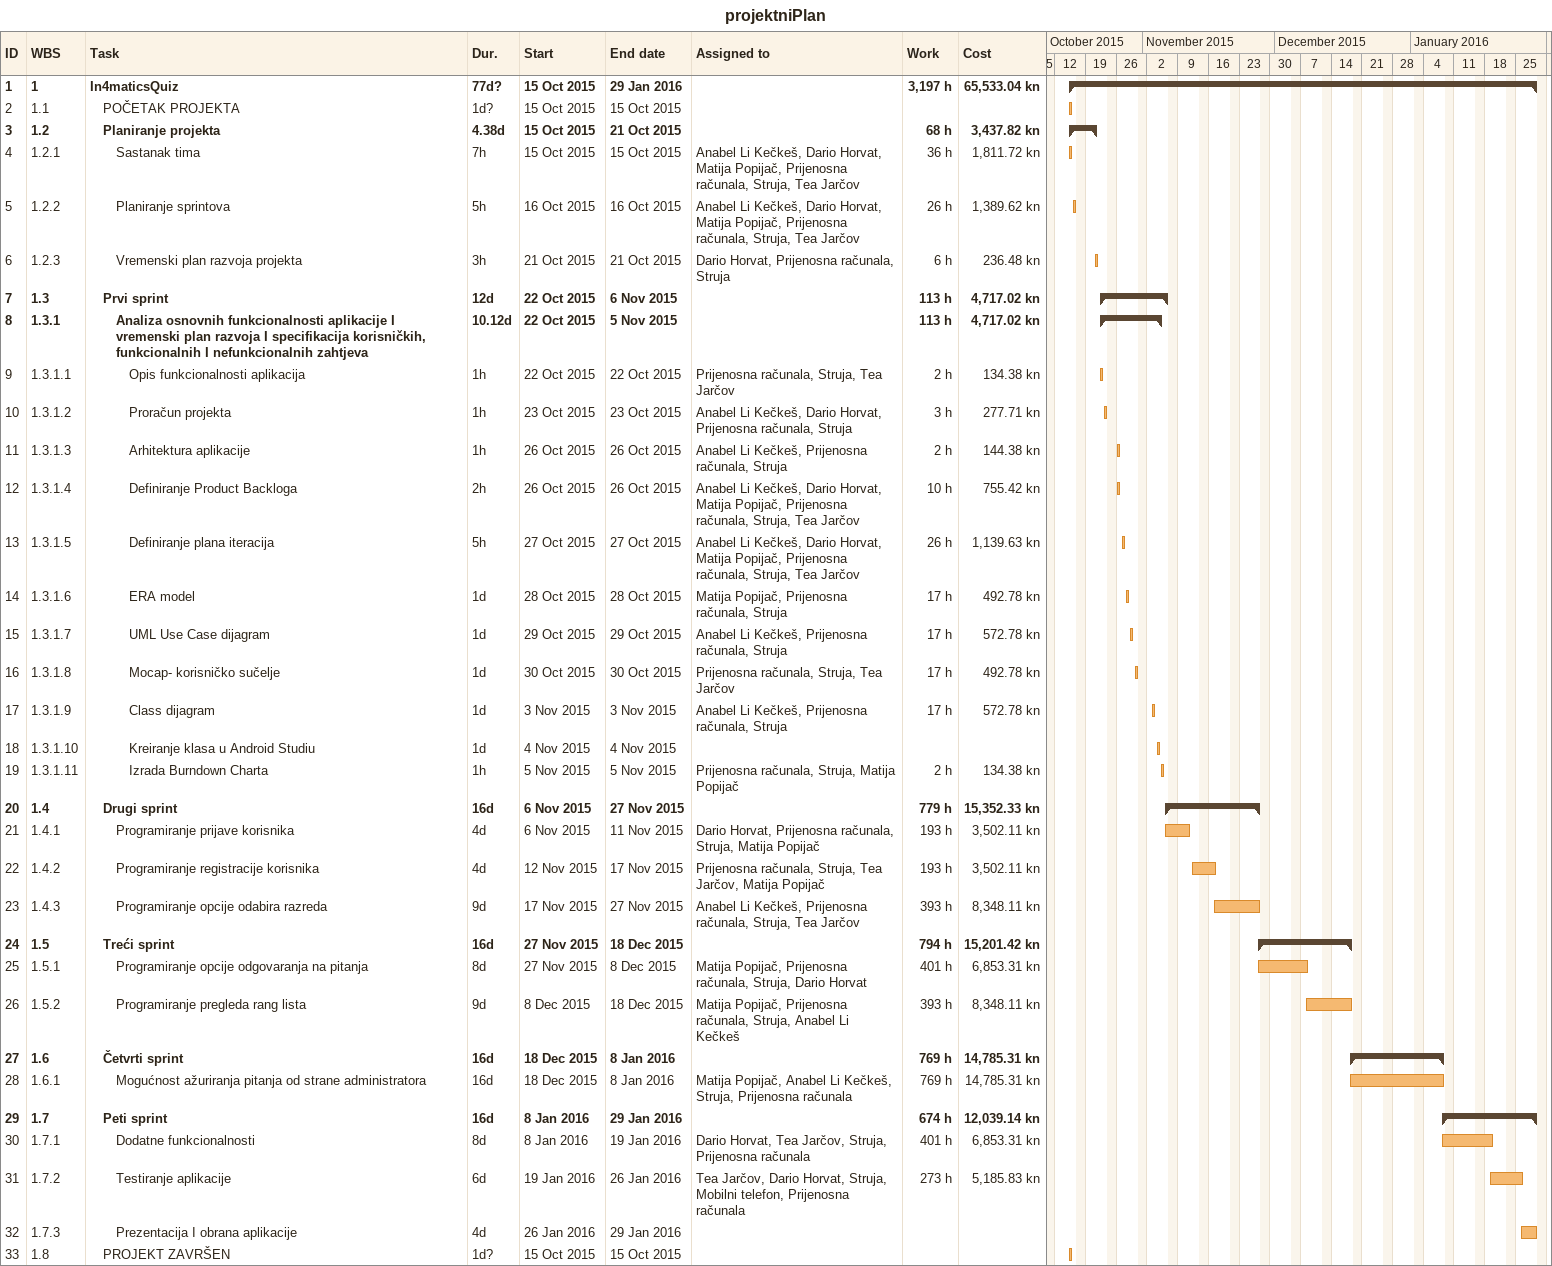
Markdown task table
projektniPlan

| ID | WBS | Task | Duration | Start | Finish | Resources | Work (h) | Cost (kn) |
|---|---|---|---|---|---|---|---|---|
| 1 | 1 | **In4maticsQuiz** | 77d? | 2015-10-15 | 2016-01-29 |  | 3197 | 65533.04 |
| 2 | 1.1 | POČETAK PROJEKTA | 1d? | 2015-10-15 | 2015-10-15 |  |  |  |
| 3 | 1.2 | **Planiranje projekta** | 4.38d | 2015-10-15 | 2015-10-21 |  | 68 | 3437.82 |
| 4 | 1.2.1 | Sastanak tima | 7h | 2015-10-15 | 2015-10-15 | Anabel Li Kečkeš, Dario Horvat, Matija Popijač, Prijenosna računala, Struja, Tea Jarčov | 36 | 1811.72 |
| 5 | 1.2.2 | Planiranje sprintova | 5h | 2015-10-16 | 2015-10-16 | Anabel Li Kečkeš, Dario Horvat, Matija Popijač, Prijenosna računala, Struja, Tea Jarčov | 26 | 1389.62 |
| 6 | 1.2.3 | Vremenski plan razvoja projekta | 3h | 2015-10-21 | 2015-10-21 | Dario Horvat, Prijenosna računala, Struja | 6 | 236.48 |
| 7 | 1.3 | **Prvi sprint** | 12d | 2015-10-22 | 2015-11-06 |  | 113 | 4717.02 |
| 8 | 1.3.1 | **Analiza osnovnih funkcionalnosti aplikacije I vremenski plan razvoja I specifikacija korisničkih, funkcionalnih I nefunkcionalnih zahtjeva** | 10.12d | 2015-10-22 | 2015-11-05 |  | 113 | 4717.02 |
| 9 | 1.3.1.1 | Opis funkcionalnosti aplikacija | 1h | 2015-10-22 | 2015-10-22 | Prijenosna računala, Struja, Tea Jarčov | 2 | 134.38 |
| 10 | 1.3.1.2 | Proračun projekta | 1h | 2015-10-23 | 2015-10-23 | Anabel Li Kečkeš, Dario Horvat, Prijenosna računala, Struja | 3 | 277.71 |
| 11 | 1.3.1.3 | Arhitektura aplikacije | 1h | 2015-10-26 | 2015-10-26 | Anabel Li Kečkeš, Prijenosna računala, Struja | 2 | 144.38 |
| 12 | 1.3.1.4 | Definiranje Product Backloga | 2h | 2015-10-26 | 2015-10-26 | Anabel Li Kečkeš, Dario Horvat, Matija Popijač, Prijenosna računala, Struja, Tea Jarčov | 10 | 755.42 |
| 13 | 1.3.1.5 | Definiranje plana iteracija | 5h | 2015-10-27 | 2015-10-27 | Anabel Li Kečkeš, Dario Horvat, Matija Popijač, Prijenosna računala, Struja, Tea Jarčov | 26 | 1139.63 |
| 14 | 1.3.1.6 | ERA model | 1d | 2015-10-28 | 2015-10-28 | Matija Popijač, Prijenosna računala, Struja | 17 | 492.78 |
| 15 | 1.3.1.7 | UML Use Case dijagram | 1d | 2015-10-29 | 2015-10-29 | Anabel Li Kečkeš, Prijenosna računala, Struja | 17 | 572.78 |
| 16 | 1.3.1.8 | Mocap- korisničko sučelje | 1d | 2015-10-30 | 2015-10-30 | Prijenosna računala, Struja, Tea Jarčov | 17 | 492.78 |
| 17 | 1.3.1.9 | Class dijagram | 1d | 2015-11-03 | 2015-11-03 | Anabel Li Kečkeš, Prijenosna računala, Struja | 17 | 572.78 |
| 18 | 1.3.1.10 | Kreiranje klasa u Android Studiu | 1d | 2015-11-04 | 2015-11-04 |  |  |  |
| 19 | 1.3.1.11 | Izrada Burndown Charta | 1h | 2015-11-05 | 2015-11-05 | Prijenosna računala, Struja, Matija Popijač | 2 | 134.38 |
| 20 | 1.4 | **Drugi sprint** | 16d | 2015-11-06 | 2015-11-27 |  | 779 | 15352.33 |
| 21 | 1.4.1 | Programiranje prijave korisnika | 4d | 2015-11-06 | 2015-11-11 | Dario Horvat, Prijenosna računala, Struja, Matija Popijač | 193 | 3502.11 |
| 22 | 1.4.2 | Programiranje registracije korisnika | 4d | 2015-11-12 | 2015-11-17 | Prijenosna računala, Struja, Tea Jarčov, Matija Popijač | 193 | 3502.11 |
| 23 | 1.4.3 | Programiranje opcije odabira razreda | 9d | 2015-11-17 | 2015-11-27 | Anabel Li Kečkeš, Prijenosna računala, Struja, Tea Jarčov | 393 | 8348.11 |
| 24 | 1.5 | **Treći sprint** | 16d | 2015-11-27 | 2015-12-18 |  | 794 | 15201.42 |
| 25 | 1.5.1 | Programiranje opcije odgovaranja na pitanja | 8d | 2015-11-27 | 2015-12-08 | Matija Popijač, Prijenosna računala, Struja, Dario Horvat | 401 | 6853.31 |
| 26 | 1.5.2 | Programiranje pregleda rang lista | 9d | 2015-12-08 | 2015-12-18 | Matija Popijač, Prijenosna računala, Struja, Anabel Li Kečkeš | 393 | 8348.11 |
| 27 | 1.6 | **Četvrti sprint** | 16d | 2015-12-18 | 2016-01-08 |  | 769 | 14785.31 |
| 28 | 1.6.1 | Mogućnost ažuriranja pitanja od strane administratora | 16d | 2015-12-18 | 2016-01-08 | Matija Popijač, Anabel Li Kečkeš, Struja, Prijenosna računala | 769 | 14785.31 |
| 29 | 1.7 | **Peti sprint** | 16d | 2016-01-08 | 2016-01-29 |  | 674 | 12039.14 |
| 30 | 1.7.1 | Dodatne funkcionalnosti | 8d | 2016-01-08 | 2016-01-19 | Dario Horvat, Tea Jarčov, Struja, Prijenosna računala | 401 | 6853.31 |
| 31 | 1.7.2 | Testiranje aplikacije | 6d | 2016-01-19 | 2016-01-26 | Tea Jarčov, Dario Horvat, Struja, Mobilni telefon, Prijenosna računala | 273 | 5185.83 |
| 32 | 1.7.3 | Prezentacija I obrana aplikacije | 4d | 2016-01-26 | 2016-01-29 |  |  |  |
| 33 | 1.8 | PROJEKT ZAVRŠEN | 1d? | 2015-10-15 | 2015-10-15 |  |  |  |
